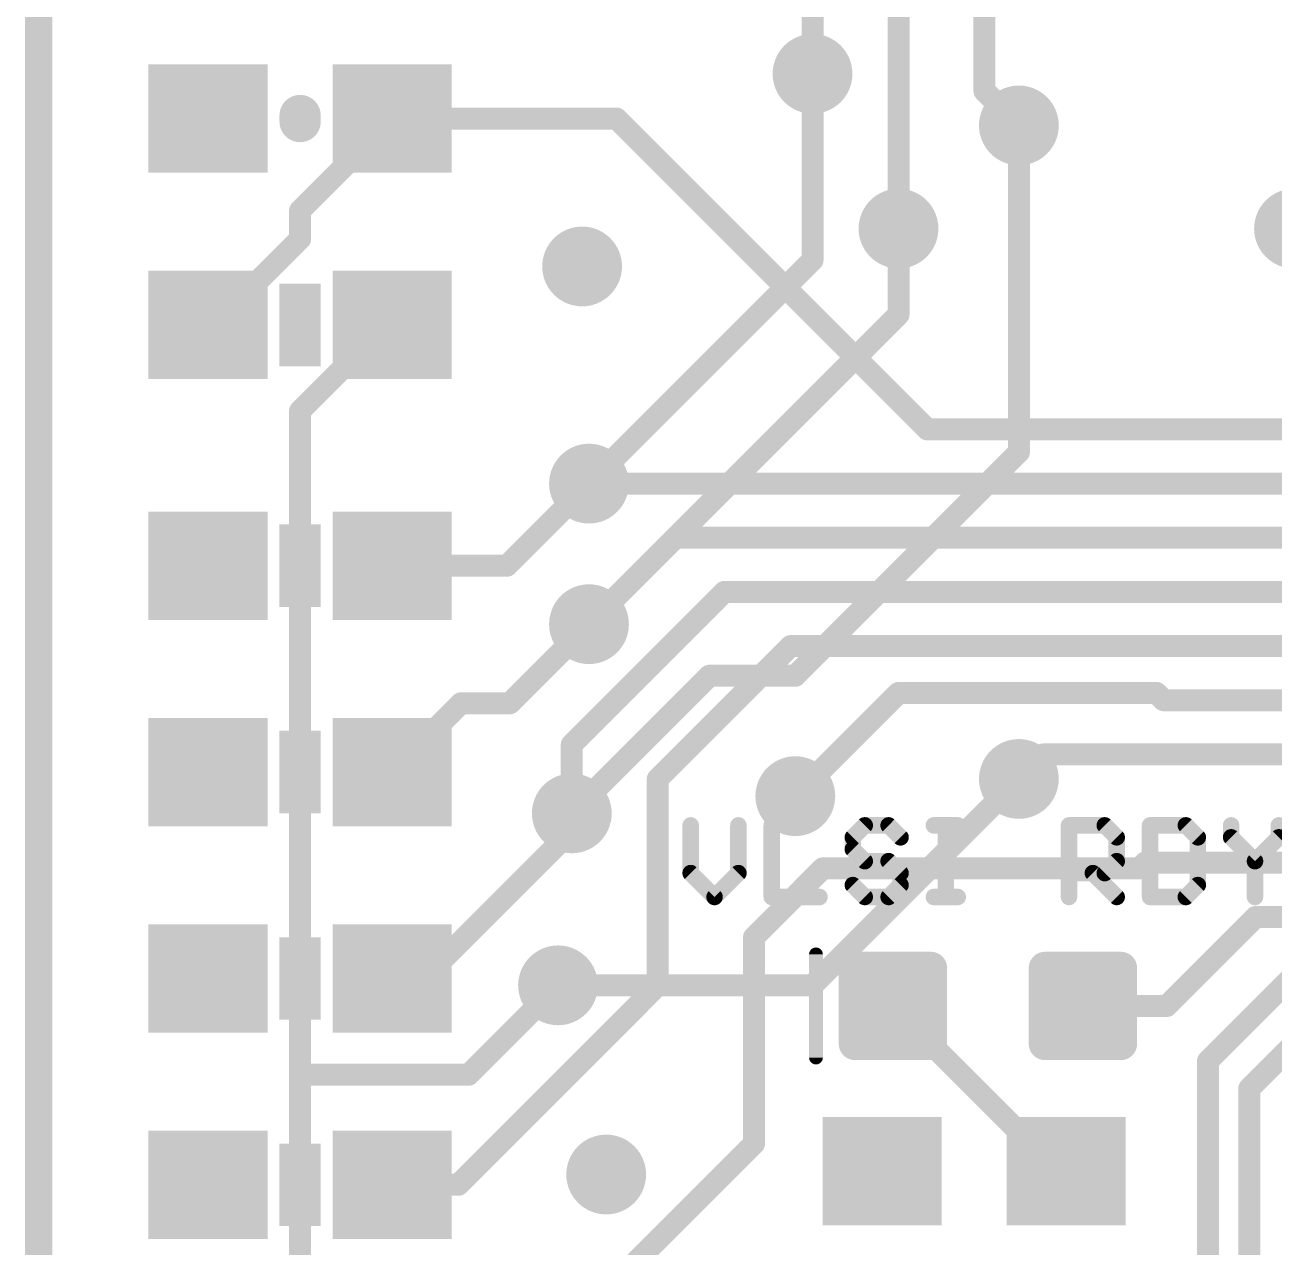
# Model space of a CAD drawing. Extents: x -11.6 to 46, y -5.8 to 74.7.
# Drawn here: x -0.13 to 11.4, y 29.02 to 40.3 of the extents above; entities that cross this region are included whole.
import ezdxf

# ---------------------------------------------------------------- set-up
doc = ezdxf.new("R2010")
doc.units = 0
for name, color, linetype in [('1', 12, 'CONTINUOUS'), ('16', 132, 'CONTINUOUS'), ('18', 110, 'CONTINUOUS'), ('20', 53, 'CONTINUOUS'), ('21', 41, 'CONTINUOUS')]:
    doc.layers.add(name, color=color, linetype=linetype)

# ---------------------------------------------------------------- blocks, each defined once
blk = doc.blocks.new('RECT')
blk.add_solid([(-0.5, -0.5), (0.5, -0.5), (-0.5, 0.5), (0.5, 0.5)])
blk = doc.blocks.new('RECT160000X160000R30')
at = {"const_width": 0.15}
blk.add_lwpolyline([(0.425, -0.35), (0.425, 0.35, 0.4142), (0.35, 0.425), (-0.35, 0.425, 0.4142), (-0.425, 0.35), (-0.425, -0.35, 0.4142), (-0.35, -0.425), (0.35, -0.425, 0.4142)], format="xyb", close=True, dxfattribs=at)
blk.add_solid([(-0.3754, -0.3754), (0.3754, -0.3754), (-0.3754, 0.3754), (0.3754, 0.3754)])
blk = doc.blocks.new('ROUNDV')
at = {"const_width": 0.5}
blk.add_lwpolyline([(0, -0.25, 1), (0, 0.25, 1), (0, -0.25)], format="xyb", dxfattribs=at)

msp = doc.modelspace()

# ---------------------------------------------------------------- linework, layer by layer
at = {"layer": '1'}
for points, const_width in [([(0, 0), (0, 63.5)], 0.254), ([(7.1438, 46.0375), (7.1438, 39.8463)], 0.2032), ([(8.7313, 41.275), (8.7313, 39.6875)], 0.2032), ([(7.9375, 40.9575), (7.9375, 38.4175)], 0.2032), ([(8.7313, 39.6875), (9.0488, 39.37)], 0.2032), ([(3.3265, 39.497), (3.263, 39.4335)], 0.2032), ([(2.413, 38.5835), (3.263, 39.4335)], 0.2032), ([(3.263, 39.4335), (5.334, 39.4335)], 0.2032), ([(5.334, 39.4335), (8.2038, 36.5637)], 0.2032), ([(2.413, 38.3223), (2.413, 38.5835)], 0.2032), ([(1.6193, 37.5285), (2.413, 38.3223)], 0.2032), ([(1.563, 37.5285), (1.6193, 37.5285)], 0.2032), ([(3.2067, 37.5285), (2.413, 36.7347)], 0.2032), ([(3.263, 37.5285), (3.2067, 37.5285)], 0.2032), ([(2.413, 36.7347), (2.413, 30.607)], 0.2032), ([(8.2038, 36.5637), (12.5775, 36.5637)], 0.2032), ([(4.3223, 35.306), (5.08, 36.0637)], 0.2032), ([(12.5775, 36.0637), (5.08, 36.0637)], 0.2032), ([(5.8775, 35.5637), (5.08, 34.7662)], 0.2032), ([(12.5775, 35.5637), (5.8775, 35.5637)], 0.2032), ([(3.263, 35.306), (4.3223, 35.306)], 0.2032), ([(6.33, 35.0637), (4.9213, 33.655)], 0.2032), ([(12.5775, 35.0637), (6.33, 35.0637)], 0.2032), ([(5.08, 34.7662), (4.3498, 34.036)], 0.2032), ([(6.9413, 34.5637), (5.715, 33.3375)], 0.2032), ([(12.5775, 34.5637), (6.9413, 34.5637)], 0.2032), ([(3.898, 34.036), (3.263, 33.401)], 0.2032), ([(4.3498, 34.036), (3.898, 34.036)], 0.2032), ([(7.9375, 34.1313), (6.985, 33.1788)], 0.2032), ([(10.3187, 34.1313), (7.9375, 34.1313)], 0.2032), ([(10.3863, 34.0637), (10.3187, 34.1313)], 0.2032), ([(12.5775, 34.0637), (10.3863, 34.0637)], 0.2032), ([(4.9213, 33.655), (4.9213, 33.02)], 0.2032), ([(9.275, 33.5637), (9.0488, 33.3375)], 0.2032), ([(12.5775, 33.5637), (9.275, 33.5637)], 0.2032), ([(5.715, 33.3375), (5.715, 31.4325)], 0.2032), ([(4.9213, 32.8612), (4.9213, 33.02)], 0.2032), ([(3.556, 31.496), (4.9213, 32.8612)], 0.2032), ([(10.2118, 32.5637), (10.16, 32.512)], 0.2032), ([(12.5775, 32.5637), (10.2118, 32.5637)], 0.2032), ([(6.604, 31.877), (7.239, 32.512)], 0.2032), ([(10.16, 32.512), (7.239, 32.512)], 0.2032), ([(10.414, 31.242), (11.2358, 32.0637)], 0.2032), ([(11.2358, 32.0637), (12.5775, 32.0637)], 0.2032), ([(6.604, 31.877), (6.604, 29.972)], 0.2032), ([(3.263, 31.496), (3.556, 31.496)], 0.2032), ([(11.557, 31.496), (10.795, 30.734)], 0.2032), ([(5.715, 31.4325), (3.8735, 29.591)], 0.2032), ([(3.9688, 30.607), (4.7942, 31.4325)], 0.2032), ([(7.886, 31.242), (9.41, 29.718)], 0.2032), ([(9.64, 31.242), (10.414, 31.242)], 0.2032), ([(11.7598, 31.0638), (11.176, 30.48)], 0.2032), ([(10.795, 30.734), (10.795, 28.829)], 0.2032), ([(2.413, 30.607), (2.413, 24.726)], 0.2032), ([(2.413, 30.607), (3.9688, 30.607)], 0.2032), ([(11.176, 30.48), (11.176, 28.6712)], 0.2032), ([(6.604, 29.972), (4.318, 27.686)], 0.2032), ([(9.41, 29.718), (9.486, 29.718)], 0.2032), ([(3.8735, 29.591), (3.263, 29.591)], 0.2032)]:
    msp.add_lwpolyline(points, dxfattribs=dict(at, const_width=const_width))
at = {"layer": '1', "const_width": 0.1016}
for points in [[(7.093, 39.8463, 1), (7.1946, 39.8463)], [(8.7672, 39.7234, 1), (8.6953, 39.6516)], [(8.6805, 39.6875, 1), (8.7821, 39.6875)], [(3.3624, 39.4611, 1), (3.2906, 39.5329)], [(3.263, 39.4843, 1), (3.263, 39.3827)], [(3.2271, 39.4694, 1), (3.2989, 39.3976)], [(3.2989, 39.3976, 1), (3.2271, 39.4694)], [(5.3699, 39.4694, 1), (5.2981, 39.3976)], [(5.334, 39.3827, 1), (5.334, 39.4843)], [(9.0128, 39.3341, 1), (9.0847, 39.4059)], [(2.4638, 38.5835, 1), (2.3622, 38.5835)], [(2.3771, 38.6194, 1), (2.4489, 38.5476)], [(2.4489, 38.2863, 1), (2.3771, 38.3582)], [(7.8867, 38.4175, 1), (7.9883, 38.4175)], [(2.3622, 38.3223, 1), (2.4638, 38.3223)], [(1.563, 37.5793, 1), (1.563, 37.4777)], [(1.5833, 37.5644, 1), (1.6552, 37.4926)], [(1.6193, 37.4777, 1), (1.6193, 37.5793)], [(3.2067, 37.5793, 1), (3.2067, 37.4777)], [(3.2427, 37.4926, 1), (3.1708, 37.5644)], [(3.263, 37.4777, 1), (3.263, 37.5793)], [(2.4638, 36.7347, 1), (2.3622, 36.7347)], [(2.3771, 36.7707, 1), (2.4489, 36.6988)], [(8.2038, 36.6146, 1), (8.2038, 36.5129)], [(8.1678, 36.5278, 1), (8.2397, 36.5997)], [(5.08, 36.1146, 1), (5.08, 36.0129)], [(5.1159, 36.0278, 1), (5.0441, 36.0997)], [(5.8775, 35.6146, 1), (5.8775, 35.5129)], [(5.9134, 35.5278, 1), (5.8416, 35.5997)], [(3.263, 35.3568, 1), (3.263, 35.2552)], [(4.3223, 35.2552, 1), (4.3223, 35.3568)], [(4.2863, 35.3419, 1), (4.3582, 35.2701)], [(6.33, 35.1146, 1), (6.33, 35.0129)], [(6.3659, 35.0278, 1), (6.2941, 35.0997)], [(5.0441, 34.8022, 1), (5.1159, 34.7303)], [(5.1159, 34.7303, 1), (5.0441, 34.8022)], [(6.9413, 34.6146, 1), (6.9413, 34.5129)], [(6.9772, 34.5278, 1), (6.9053, 34.5997)], [(3.898, 34.0868, 1), (3.898, 33.9852)], [(3.9339, 34.0001, 1), (3.8621, 34.0719)], [(4.3498, 33.9852, 1), (4.3498, 34.0868)], [(7.9375, 34.1821, 1), (7.9375, 34.0804)], [(7.9734, 34.0953, 1), (7.9016, 34.1672)], [(10.3547, 34.1672, 1), (10.2828, 34.0953)], [(10.3187, 34.0804, 1), (10.3187, 34.1821)], [(10.3863, 34.1146, 1), (10.3863, 34.0129)], [(10.3503, 34.0278, 1), (10.4222, 34.0997)], [(4.3138, 34.0719, 1), (4.3857, 34.0001)], [(4.8853, 33.6909, 1), (4.9572, 33.6191)], [(4.9721, 33.655, 1), (4.8705, 33.655)], [(9.275, 33.6146, 1), (9.275, 33.5129)], [(9.3109, 33.5278, 1), (9.2391, 33.5997)], [(3.2271, 33.4369, 1), (3.2989, 33.3651)], [(5.7658, 33.3375, 1), (5.6642, 33.3375)], [(5.6791, 33.3734, 1), (5.7509, 33.3016)], [(9.0128, 33.3734, 1), (9.0847, 33.3016)], [(6.9491, 33.2147, 1), (7.0209, 33.1428)], [(4.9721, 33.02, 1), (4.8705, 33.02)], [(4.8705, 33.02, 1), (4.9721, 33.02)], [(4.8705, 32.8612, 1), (4.9721, 32.8612)], [(4.9572, 32.8253, 1), (4.8853, 32.8972)], [(10.2118, 32.6146, 1), (10.2118, 32.5129)], [(10.2477, 32.5278, 1), (10.1758, 32.5997)], [(7.239, 32.5628, 1), (7.239, 32.4612)], [(7.2749, 32.4761, 1), (7.2031, 32.5479)], [(10.1241, 32.5479, 1), (10.1959, 32.4761)], [(10.16, 32.4612, 1), (10.16, 32.5628)], [(11.2358, 32.1146, 1), (11.2358, 32.0129)], [(11.2717, 32.0278, 1), (11.1998, 32.0997)], [(6.6548, 31.877, 1), (6.5532, 31.877)], [(6.5681, 31.9129, 1), (6.6399, 31.8411)], [(3.263, 31.5468, 1), (3.263, 31.4452)], [(3.556, 31.4452, 1), (3.556, 31.5468)], [(3.5201, 31.5319, 1), (3.5919, 31.4601)], [(4.8302, 31.3966, 1), (4.7583, 31.4684)], [(5.6642, 31.4325, 1), (5.7658, 31.4325)], [(5.7509, 31.3966, 1), (5.6791, 31.4684)], [(7.9219, 31.2779, 1), (7.8501, 31.2061)], [(9.64, 31.2928, 1), (9.64, 31.1912)], [(10.3781, 31.2779, 1), (10.4499, 31.2061)], [(10.414, 31.1912, 1), (10.414, 31.2928)], [(10.8458, 30.734, 1), (10.7442, 30.734)], [(10.7591, 30.7699, 1), (10.8309, 30.6981)], [(2.4638, 30.607, 1), (2.3622, 30.607)], [(2.413, 30.6578, 1), (2.413, 30.5562)], [(3.9328, 30.6429, 1), (4.0047, 30.5711)], [(3.9688, 30.5562, 1), (3.9688, 30.6578)], [(2.3622, 30.607, 1), (2.4638, 30.607)], [(11.2268, 30.48, 1), (11.1252, 30.48)], [(11.1401, 30.5159, 1), (11.2119, 30.4441)], [(6.5532, 29.972, 1), (6.6548, 29.972)], [(6.6399, 29.9361, 1), (6.5681, 30.0079)], [(9.41, 29.7688, 1), (9.41, 29.6672)], [(9.3741, 29.6821, 1), (9.4459, 29.7539)], [(9.486, 29.6672, 1), (9.486, 29.7688)], [(3.263, 29.6418, 1), (3.263, 29.5402)], [(3.8376, 29.6269, 1), (3.9094, 29.5551)], [(3.8735, 29.5402, 1), (3.8735, 29.6418)]]:
    msp.add_lwpolyline(points, format="xyb", dxfattribs=at)
at = {"layer": '16'}
for points, const_width in [([(0, 0), (0, 63.5)], 0.254), ([(7.1438, 39.8463), (7.1438, 38.1275)], 0.2032), ([(9.0488, 39.37), (9.0488, 36.3538)], 0.2032), ([(7.9375, 38.4175), (7.9375, 37.6238)], 0.2032), ([(7.1438, 38.1275), (5.08, 36.0637)], 0.2032), ([(7.9375, 37.6238), (5.08, 34.7662)], 0.2032), ([(9.0488, 36.3538), (6.985, 34.29)], 0.2032), ([(6.1913, 34.29), (4.9213, 33.02)], 0.2032), ([(6.985, 34.29), (6.1913, 34.29)], 0.2032), ([(7.1438, 31.4325), (9.0488, 33.3375)], 0.2032), ([(4.7942, 31.4325), (7.1438, 31.4325)], 0.2032)]:
    msp.add_lwpolyline(points, dxfattribs=dict(at, const_width=const_width))
at = {"layer": '16', "const_width": 0.1016}
for points in [[(7.1946, 39.8463, 1), (7.093, 39.8463)], [(9.0996, 39.37, 1), (8.9979, 39.37)], [(7.9883, 38.4175, 1), (7.8867, 38.4175)], [(7.093, 38.1275, 1), (7.1946, 38.1275)], [(7.1797, 38.0916, 1), (7.1078, 38.1634)], [(7.9734, 37.5878, 1), (7.9016, 37.6597)], [(7.8867, 37.6238, 1), (7.9883, 37.6238)], [(9.0847, 36.3178, 1), (9.0128, 36.3897)], [(8.9979, 36.3538, 1), (9.0996, 36.3538)], [(5.0441, 36.0997, 1), (5.1159, 36.0278)], [(5.0441, 34.8022, 1), (5.1159, 34.7303)], [(6.1913, 34.3408, 1), (6.1913, 34.2392)], [(6.2272, 34.2541, 1), (6.1553, 34.3259)], [(6.9491, 34.3259, 1), (7.0209, 34.2541)], [(6.985, 34.2392, 1), (6.985, 34.3408)], [(9.0847, 33.3016, 1), (9.0128, 33.3734)], [(4.8853, 33.0559, 1), (4.9572, 32.9841)], [(4.7942, 31.4833, 1), (4.7942, 31.3817)], [(7.1078, 31.4684, 1), (7.1797, 31.3966)], [(7.1438, 31.3817, 1), (7.1438, 31.4833)]]:
    msp.add_lwpolyline(points, format="xyb", dxfattribs=at)
at = {"layer": '20', "const_width": 0.2032}
msp.add_lwpolyline([(0, 63.5), (0, 0)], dxfattribs=at)
at = {"layer": '21'}
for points, const_width in [([(2.413, 39.4056), (2.413, 39.4614)], 0.381), ([(6.0188, 32.9089), (6.0188, 32.4682)], 0.1524), ([(6.4595, 32.4682), (6.4595, 32.9089)], 0.1524), ([(6.7673, 32.9089), (6.7673, 32.2479)], 0.1524), ([(7.6258, 32.9089), (7.5157, 32.7987)], 0.1524), ([(7.8462, 32.9089), (7.6258, 32.9089)], 0.1524), ([(7.9563, 32.7987), (7.8462, 32.9089)], 0.1524), ([(8.2641, 32.9089), (8.4844, 32.9089)], 0.1524), ([(8.3743, 32.2479), (8.3743, 32.9089)], 0.1524), ([(9.5115, 32.2479), (9.5115, 32.9089)], 0.1524), ([(9.5115, 32.9089), (9.8419, 32.9089)], 0.1524), ([(9.8419, 32.9089), (9.9521, 32.7987)], 0.1524), ([(10.2599, 32.9089), (10.2599, 32.2479)], 0.1524), ([(10.5904, 32.9089), (10.2599, 32.9089)], 0.1524), ([(10.7005, 32.7987), (10.5904, 32.9089)], 0.1524), ([(11.0083, 32.9089), (11.0083, 32.7987)], 0.1524), ([(11.4489, 32.7987), (11.4489, 32.9089)], 0.1524), ([(7.5157, 32.7987), (7.5157, 32.6885)], 0.1524), ([(9.9521, 32.7987), (9.9521, 32.5784)], 0.1524), ([(10.7005, 32.3581), (10.7005, 32.7987)], 0.1524), ([(11.0083, 32.7987), (11.2286, 32.5784)], 0.1524), ([(11.2286, 32.5784), (11.4489, 32.7987)], 0.1524), ([(7.5157, 32.6885), (7.6258, 32.5784)], 0.1524), ([(7.6258, 32.5784), (7.8462, 32.5784)], 0.1524), ([(7.8462, 32.5784), (7.9563, 32.4682)], 0.1524), ([(9.9521, 32.5784), (9.8419, 32.4682)], 0.1524), ([(11.2286, 32.5784), (11.2286, 32.2479)], 0.1524), ([(6.0188, 32.4682), (6.2392, 32.2479)], 0.1524), ([(6.2392, 32.2479), (6.4595, 32.4682)], 0.1524), ([(7.9563, 32.4682), (7.9563, 32.3581)], 0.1524), ([(9.8419, 32.4682), (9.5115, 32.4682)], 0.1524), ([(9.7318, 32.4682), (9.9521, 32.2479)], 0.1524), ([(7.6258, 32.2479), (7.5157, 32.3581)], 0.1524), ([(7.9563, 32.3581), (7.8462, 32.2479)], 0.1524), ([(10.5904, 32.2479), (10.7005, 32.3581)], 0.1524), ([(6.7673, 32.2479), (7.2079, 32.2479)], 0.1524), ([(7.8462, 32.2479), (7.6258, 32.2479)], 0.1524), ([(8.2641, 32.2479), (8.4844, 32.2479)], 0.1524), ([(10.2599, 32.2479), (10.5904, 32.2479)], 0.1524), ([(7.1755, 30.7658), (7.1755, 31.7183)], 0.127)]:
    msp.add_lwpolyline(points, dxfattribs=dict(at, const_width=const_width))
for points, const_width in [([(2.5083, 39.4614, 1), (2.3178, 39.4614)], 0.1905), ([(2.3178, 39.4056, 1), (2.5083, 39.4056)], 0.1905), ([(6.0569, 32.9089, 1), (5.9807, 32.9089)], 0.0762), ([(6.4976, 32.9089, 1), (6.4214, 32.9089)], 0.0762), ([(6.8054, 32.9089, 1), (6.7292, 32.9089)], 0.0762), ([(7.6258, 32.947, 1), (7.6258, 32.8708)], 0.0762), ([(7.6528, 32.8819, 1), (7.5989, 32.9358)], 0.0762), ([(7.8731, 32.9358, 1), (7.8192, 32.8819)], 0.0762), ([(7.8462, 32.8708, 1), (7.8462, 32.947)], 0.0762), ([(8.2641, 32.947, 1), (8.2641, 32.8708)], 0.0762), ([(8.4124, 32.9089, 1), (8.3362, 32.9089)], 0.0762), ([(8.4844, 32.8708, 1), (8.4844, 32.947)], 0.0762), ([(9.5496, 32.9089, 1), (9.4734, 32.9089)], 0.0762), ([(9.5115, 32.947, 1), (9.5115, 32.8708)], 0.0762), ([(9.8689, 32.9358, 1), (9.815, 32.8819)], 0.0762), ([(9.8419, 32.8708, 1), (9.8419, 32.947)], 0.0762), ([(10.298, 32.9089, 1), (10.2218, 32.9089)], 0.0762), ([(10.2599, 32.947, 1), (10.2599, 32.8708)], 0.0762), ([(10.6173, 32.9358, 1), (10.5634, 32.8819)], 0.0762), ([(10.5904, 32.8708, 1), (10.5904, 32.947)], 0.0762), ([(11.0464, 32.9089, 1), (10.9702, 32.9089)], 0.0762), ([(11.487, 32.9089, 1), (11.4108, 32.9089)], 0.0762), ([(7.5538, 32.7987, 1), (7.4776, 32.7987)], 0.0762), ([(9.9902, 32.7987, 1), (9.914, 32.7987)], 0.0762), ([(10.7386, 32.7987, 1), (10.6624, 32.7987)], 0.0762), ([(11.0352, 32.8256, 1), (10.9813, 32.7718)], 0.0762), ([(11.4759, 32.7718, 1), (11.422, 32.8256)], 0.0762), ([(7.5426, 32.7155, 1), (7.4887, 32.6616)], 0.0762), ([(7.4887, 32.8256, 1), (7.5426, 32.7718)], 0.0762), ([(7.9294, 32.7718, 1), (7.9833, 32.8256)], 0.0762), ([(9.9252, 32.7718, 1), (9.979, 32.8256)], 0.0762), ([(10.6736, 32.7718, 1), (10.7275, 32.8256)], 0.0762), ([(10.9702, 32.7987, 1), (11.0464, 32.7987)], 0.0762), ([(11.4108, 32.7987, 1), (11.487, 32.7987)], 0.0762), ([(7.4776, 32.6885, 1), (7.5538, 32.6885)], 0.0762), ([(7.6258, 32.6165, 1), (7.6258, 32.5403)], 0.0762), ([(7.5989, 32.5514, 1), (7.6528, 32.6053)], 0.0762), ([(7.8731, 32.6053, 1), (7.8192, 32.5514)], 0.0762), ([(7.8462, 32.5403, 1), (7.8462, 32.6165)], 0.0762), ([(9.979, 32.5514, 1), (9.9252, 32.6053)], 0.0762), ([(11.2667, 32.5784, 1), (11.1905, 32.5784)], 0.0762), ([(11.2017, 32.6053, 1), (11.2555, 32.5514)], 0.0762), ([(11.2017, 32.5514, 1), (11.2555, 32.6053)], 0.0762), ([(6.0458, 32.4952, 1), (5.9919, 32.4413)], 0.0762), ([(6.4864, 32.4413, 1), (6.4325, 32.4952)], 0.0762), ([(7.9944, 32.4682, 1), (7.9182, 32.4682)], 0.0762), ([(7.9294, 32.4413, 1), (7.9833, 32.4952)], 0.0762), ([(9.5115, 32.5063, 1), (9.5115, 32.4301)], 0.0762), ([(9.7587, 32.4952, 1), (9.7048, 32.4413)], 0.0762), ([(9.815, 32.4952, 1), (9.8689, 32.4413)], 0.0762), ([(9.8419, 32.4301, 1), (9.8419, 32.5063)], 0.0762), ([(9.914, 32.5784, 1), (9.9902, 32.5784)], 0.0762), ([(5.9807, 32.4682, 1), (6.0569, 32.4682)], 0.0762), ([(6.4214, 32.4682, 1), (6.4976, 32.4682)], 0.0762), ([(7.5426, 32.385, 1), (7.4887, 32.3311)], 0.0762), ([(7.9833, 32.3311, 1), (7.9294, 32.385)], 0.0762), ([(10.7275, 32.3311, 1), (10.6736, 32.385)], 0.0762), ([(6.2122, 32.2748, 1), (6.2661, 32.221)], 0.0762), ([(6.2122, 32.221, 1), (6.2661, 32.2748)], 0.0762), ([(6.7673, 32.286, 1), (6.7673, 32.2098)], 0.0762), ([(7.2079, 32.2098, 1), (7.2079, 32.286)], 0.0762), ([(7.6258, 32.286, 1), (7.6258, 32.2098)], 0.0762), ([(7.5989, 32.221, 1), (7.6528, 32.2748)], 0.0762), ([(7.8192, 32.2748, 1), (7.8731, 32.221)], 0.0762), ([(7.8462, 32.2098, 1), (7.8462, 32.286)], 0.0762), ([(7.9182, 32.3581, 1), (7.9944, 32.3581)], 0.0762), ([(8.2641, 32.286, 1), (8.2641, 32.2098)], 0.0762), ([(8.4844, 32.2098, 1), (8.4844, 32.286)], 0.0762), ([(9.9252, 32.221, 1), (9.979, 32.2748)], 0.0762), ([(10.2599, 32.286, 1), (10.2599, 32.2098)], 0.0762), ([(10.5634, 32.2748, 1), (10.6173, 32.221)], 0.0762), ([(10.5904, 32.2098, 1), (10.5904, 32.286)], 0.0762), ([(10.6624, 32.3581, 1), (10.7386, 32.3581)], 0.0762), ([(6.7292, 32.2479, 1), (6.8054, 32.2479)], 0.0762), ([(8.3362, 32.2479, 1), (8.4124, 32.2479)], 0.0762), ([(9.4734, 32.2479, 1), (9.5496, 32.2479)], 0.0762), ([(10.2218, 32.2479, 1), (10.298, 32.2479)], 0.0762), ([(11.1905, 32.2479, 1), (11.2667, 32.2479)], 0.0762), ([(7.2073, 31.7183, 1), (7.1438, 31.7183)], 0.0635), ([(7.1438, 30.7658, 1), (7.2073, 30.7658)], 0.0635)]:
    msp.add_lwpolyline(points, format="xyb", dxfattribs=dict(at, const_width=const_width))

# ---------------------------------------------------------------- block references
at = {"layer": '1', "xscale": 1.1, "rotation": 180}
for p in [(1.563, 39.4335), (3.263, 39.4335), (1.563, 35.306), (3.263, 35.306), (1.563, 33.401), (3.263, 33.401), (1.563, 31.496), (3.263, 31.496), (1.563, 29.591), (3.263, 29.591)]:
    msp.add_blockref('RECT', p, dxfattribs=at)
at = {"layer": '1', "xscale": 1.1}
for p in [(1.563, 37.5285), (3.263, 37.5285), (7.786, 29.718), (9.486, 29.718)]:
    msp.add_blockref('RECT', p, dxfattribs=at)
at = {"layer": '1', "rotation": 90}
for p in [(7.886, 31.242), (9.64, 31.242)]:
    msp.add_blockref('RECT160000X160000R30', p, dxfattribs=at)
at = {"layer": '18', "xscale": 0.7366, "yscale": 0.7366}
for p in [(7.1438, 39.8463), (7.1438, 39.8463), (9.0488, 39.37), (9.0488, 39.37), (7.9375, 38.4175), (7.9375, 38.4175), (11.5888, 38.4175), (11.5888, 38.4175), (5.0165, 38.0682), (5.0165, 38.0682), (5.08, 36.0637), (5.08, 36.0637), (5.08, 34.7662), (5.08, 34.7662), (9.0488, 33.3375), (9.0488, 33.3375), (6.985, 33.1788), (6.985, 33.1788), (4.9213, 33.02), (4.9213, 33.02), (4.7942, 31.4325), (4.7942, 31.4325), (5.2388, 29.6863), (5.2388, 29.6863)]:
    msp.add_blockref('ROUNDV', p, dxfattribs=at)
at = {"layer": '21', "xscale": 0.381, "yscale": 0.762}
msp.add_blockref('RECT', (2.413, 37.5285), dxfattribs=at)
at = {"layer": '21', "xscale": 0.381, "yscale": 0.762, "rotation": 180}
for p in [(2.413, 35.306), (2.413, 33.401), (2.413, 31.496), (2.413, 29.591)]:
    msp.add_blockref('RECT', p, dxfattribs=at)

doc.saveas('drawing.dxf')
